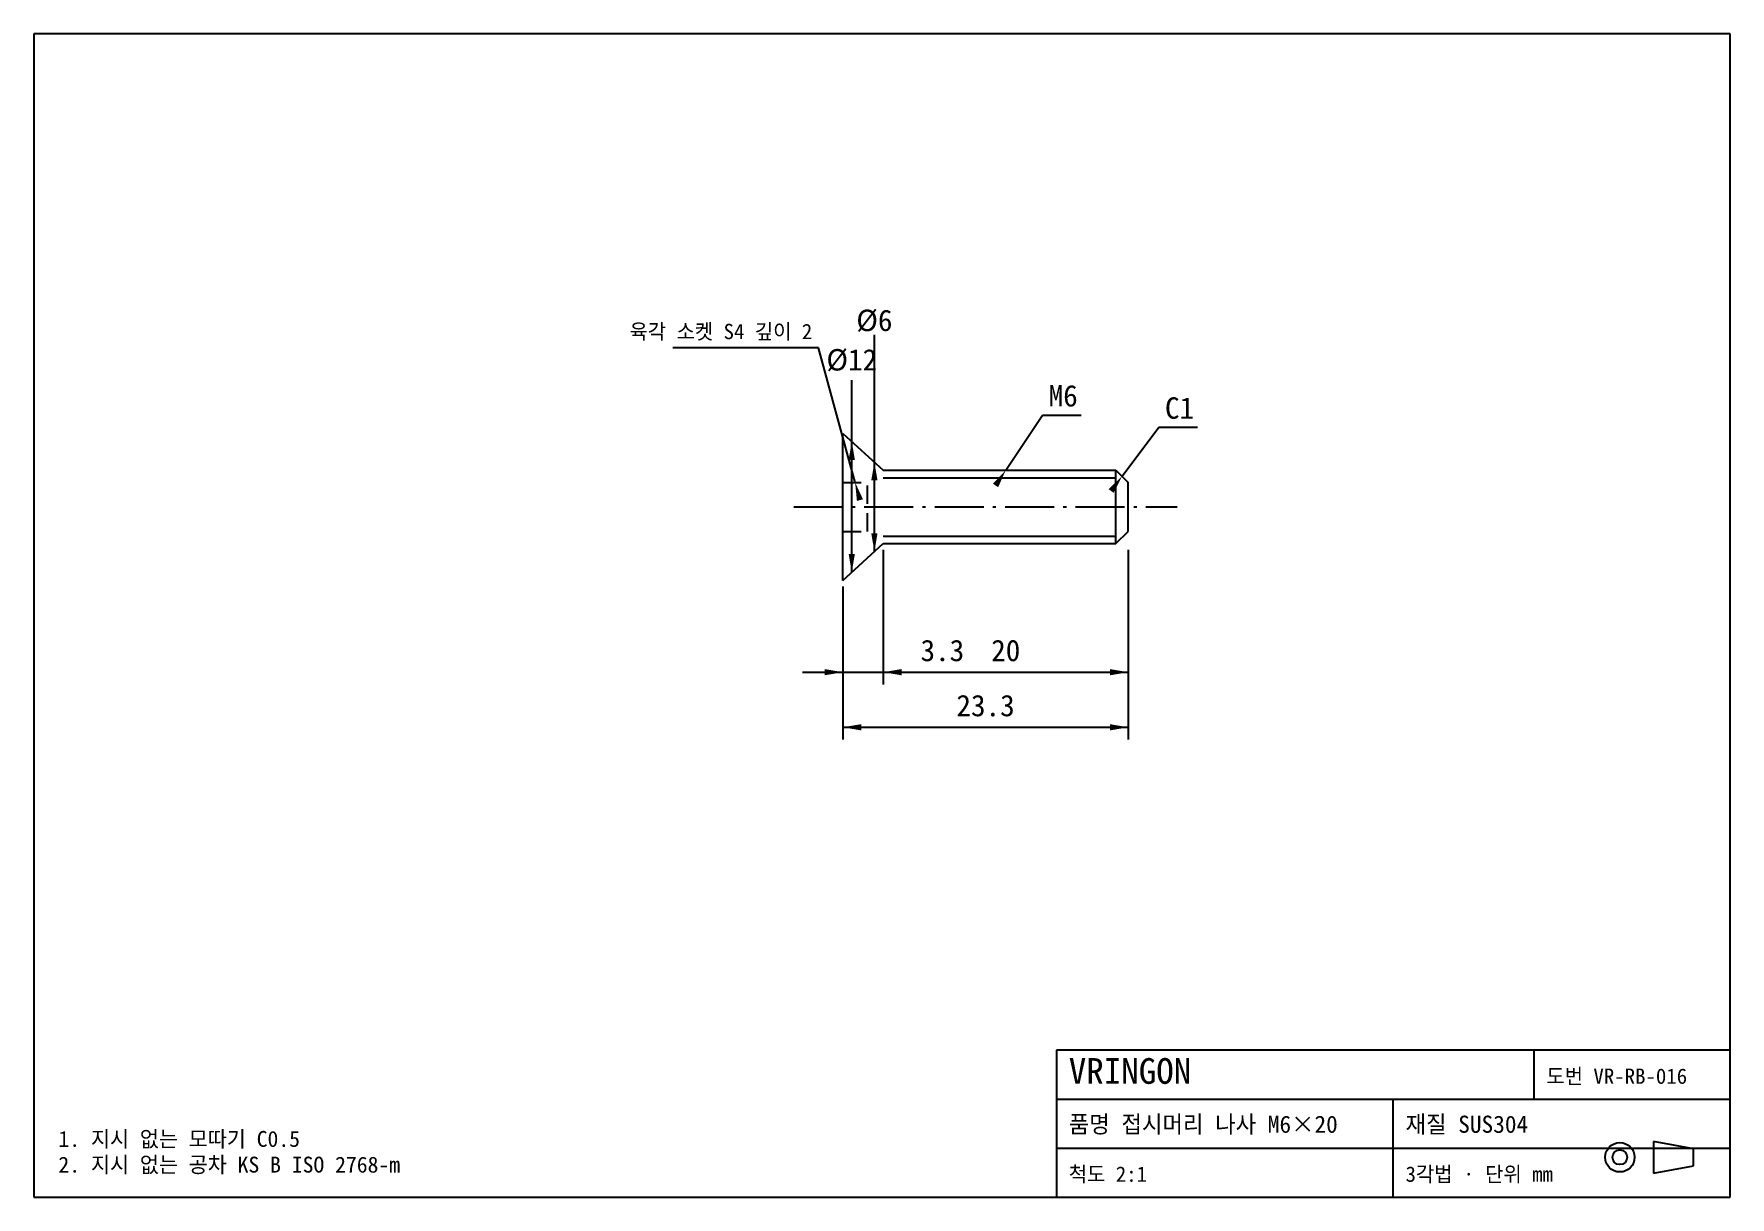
# Model space of a CAD drawing. Header units: millimetres. Extents: x 10 to 287, y 10 to 200.
import ezdxf
from ezdxf.enums import TextEntityAlignment as Align

# ---------------------------------------------------------------- set-up
doc = ezdxf.new("R2010")
doc.units = ezdxf.units.MM
doc.linetypes.add('CENTER', pattern=[11.5, 8, -1.5, 0.5, -1.5])
doc.linetypes.add('DASHED', pattern=[4.5, 3, -1.5])
for name, color, linetype in [('CENTER', 1, 'CENTER'), ('DIM', 3, 'CONTINUOUS'), ('FRAME', 7, 'CONTINUOUS'), ('HIDDEN', 8, 'DASHED'), ('OUTLINE', 7, 'CONTINUOUS'), ('TEXT', 7, 'CONTINUOUS'), ('THIN', 7, 'CONTINUOUS')]:
    doc.layers.add(name, color=color, linetype=linetype)

msp = doc.modelspace()

# ---------------------------------------------------------------- linework, layer by layer
at = {"layer": 'CENTER'}
msp.add_line((134.11, 122.74), (196.71, 122.74), dxfattribs=at)
at = {"layer": 'DIM'}
for p, q in [((147.258, 140.06), (147.258, 150.86)), ((138.11, 148.74), (114.36, 148.74)), ((144.11, 126.74), (138.11, 148.74)), ((143.562, 112.06), (143.562, 143.42)), ((147.258, 115.42), (147.258, 140.06)), ((168.71, 128.74), (174.71, 137.74)), ((174.71, 137.74), (181.05, 137.74)), ((187.71, 127.74), (193.71, 135.74)), ((193.71, 135.74), (200.05, 135.74)), ((148.71, 115.74), (148.71, 93.74)), ((188.71, 115.74), (188.71, 93.74)), ((142.11, 109.74), (142.11, 93.74)), ((142.11, 109.74), (142.11, 84.74)), ((148.71, 109.74), (148.71, 93.74)), ((188.71, 109.74), (188.71, 84.74)), ((135.51, 95.74), (155.31, 95.74)), ((148.71, 95.74), (188.71, 95.74)), ((142.11, 86.74), (188.71, 86.74))]:
    msp.add_line(p, q, dxfattribs=at)
for points in [[(143.562, 133.42), (144.072, 130.42), (143.052, 130.42)], [(147.258, 130.06), (147.768, 127.06), (146.748, 127.06)], [(168.71, 128.74), (167.47, 125.961), (166.622, 126.527)], [(187.71, 127.74), (186.318, 125.034), (185.502, 125.646)], [(144.11, 126.74), (145.391, 123.98), (144.407, 123.712)], [(147.258, 115.42), (146.748, 118.42), (147.768, 118.42)], [(143.562, 112.06), (143.052, 115.06), (144.072, 115.06)], [(142.11, 95.74), (139.11, 95.23), (139.11, 96.25)], [(148.71, 95.74), (151.71, 96.25), (151.71, 95.23)], [(148.71, 95.74), (151.71, 96.25), (151.71, 95.23)], [(188.71, 95.74), (185.71, 95.23), (185.71, 96.25)], [(142.11, 86.74), (145.11, 87.25), (145.11, 86.23)], [(188.71, 86.74), (185.71, 86.23), (185.71, 87.25)]]:
    msp.add_solid(points, dxfattribs=at)
at = {"layer": 'FRAME'}
for p, q in [((287, 200), (10, 200)), ((10, 200), (10, 10)), ((287, 10), (287, 200)), ((287, 34), (177, 34)), ((177, 34), (177, 10)), ((255, 26), (255, 34)), ((287, 10), (287, 34)), ((177, 26), (287, 26)), ((232, 10), (232, 26)), ((177, 18), (287, 18)), ((281, 17.9), (274.5, 19.1)), ((274.5, 19.1), (274.5, 13.9)), ((281, 15.1), (281, 17.9)), ((274.5, 13.9), (281, 15.1)), ((10, 10), (287, 10)), ((177, 10), (287, 10))]:
    msp.add_line(p, q, dxfattribs=at)
for radius in [2.4, 1.2]:
    msp.add_circle((269, 16.5), radius, dxfattribs=at)
at = {"layer": 'HIDDEN'}
for p, q in [((142.11, 126.74), (146.11, 126.74)), ((146.11, 118.74), (146.11, 126.74)), ((142.11, 118.74), (146.11, 118.74))]:
    msp.add_line(p, q, dxfattribs=at)
at = {"layer": 'OUTLINE'}
for p, q in [((142.11, 134.74), (148.71, 128.74)), ((142.11, 110.74), (142.11, 134.74)), ((148.71, 128.74), (186.71, 128.74)), ((186.71, 128.74), (188.71, 126.74)), ((186.71, 116.74), (186.71, 128.74)), ((186.71, 116.74), (186.71, 128.74)), ((188.71, 118.74), (188.71, 126.74)), ((142.11, 110.74), (148.71, 116.74)), ((148.71, 116.74), (186.71, 116.74)), ((186.71, 116.74), (188.71, 118.74))]:
    msp.add_line(p, q, dxfattribs=at)
at = {"layer": 'THIN'}
for p, q in [((148.71, 127.513), (186.71, 127.513)), ((148.71, 117.967), (186.71, 117.967))]:
    msp.add_line(p, q, dxfattribs=at)

# ---------------------------------------------------------------- texts
at = {"layer": 'TEXT'}
msp.add_text('육각 소켓 S4 깊이 2', height=2.5, dxfattribs=at).set_placement((137.11, 150.14), align=Align.RIGHT)
for s, p in [('%%c6', (147.258, 151.46)), ('%%c12', (143.562, 145.02)), ('3.3', (158.36, 97.54)), ('20', (168.71, 97.54)), ('23.3', (165.41, 88.54))]:
    msp.add_text(s, height=3.5, dxfattribs=at).set_placement(p, align=Align.CENTER)
for s, height, p in [('M6', 3.5, (175.71, 139.14)), ('C1', 3.5, (194.71, 137.14)), ('VRINGON', 4.2, (179, 28.5)), ('도번 VR-RB-016', 2.5, (257, 28.5)), ('품명 접시머리 나사 M6×20', 2.8, (179, 20.5)), ('재질 SUS304', 2.8, (234, 20.5)), ('1. 지시 없는 모따기 C0.5', 2.6, (14, 18.2)), ('2. 지시 없는 공차 KS B ISO 2768-m', 2.6, (14, 14)), ('척도 2:1', 2.5, (179, 12.5)), ('3각법 · 단위 mm', 2.5, (234, 12.5))]:
    msp.add_text(s, height=height, dxfattribs=at).set_placement(p)

doc.saveas('drawing.dxf')
